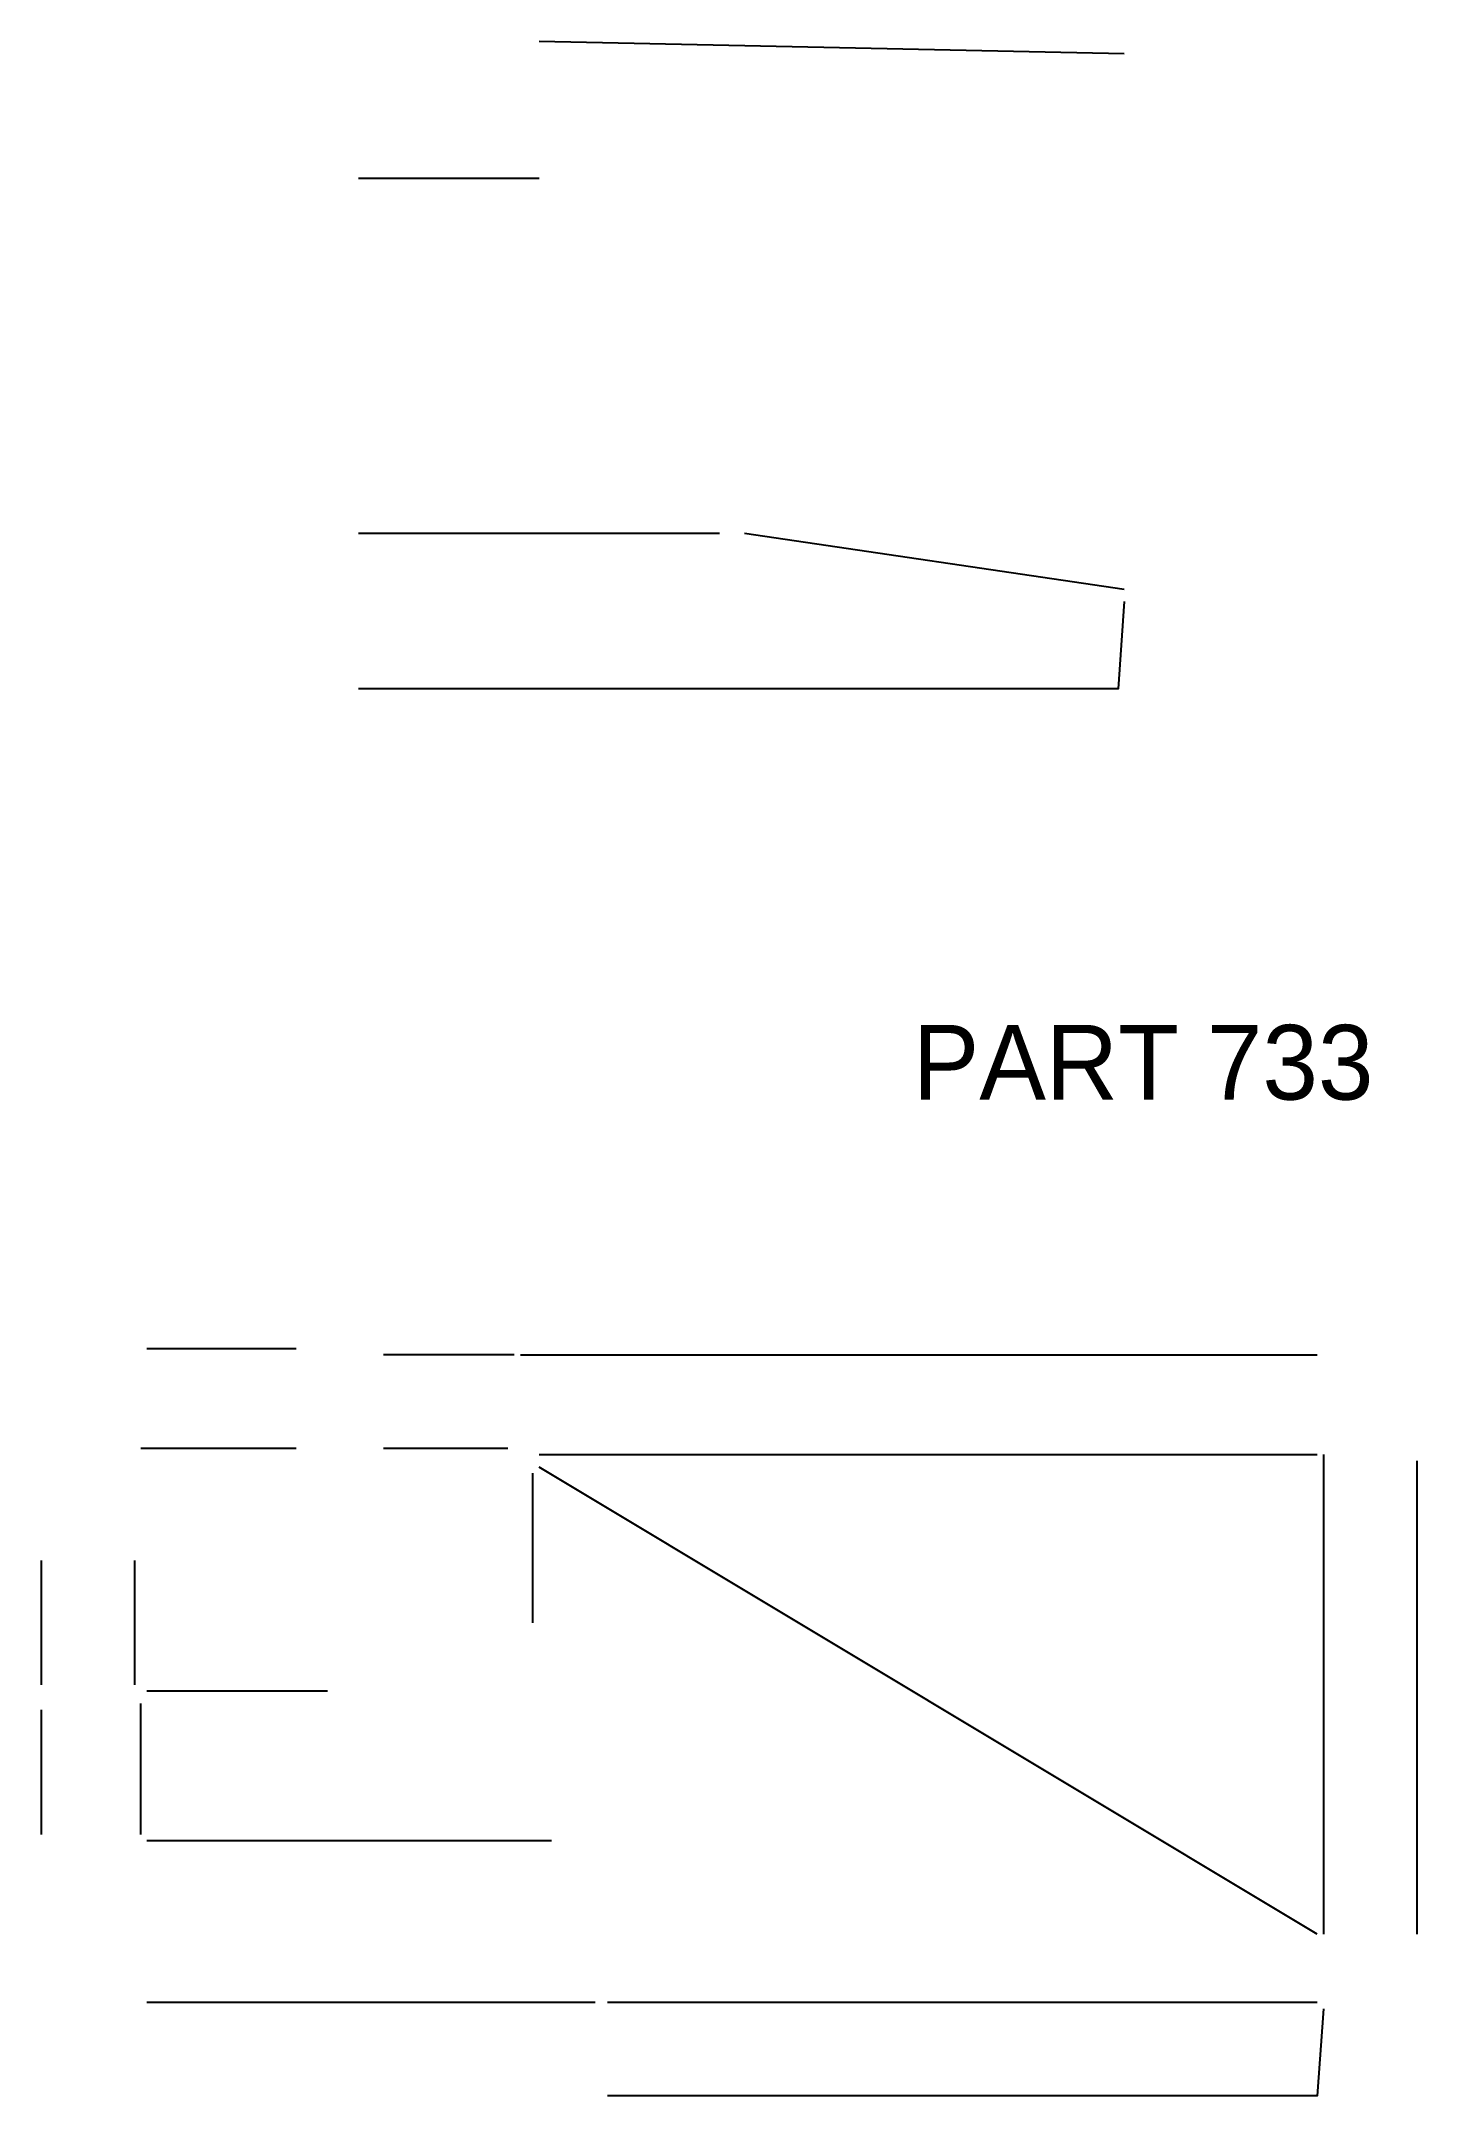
# Model space of a CAD drawing. Header units: millimetres. Extents: x 722 to 943, y 123 to 453.
import ezdxf

# ---------------------------------------------------------------- set-up
doc = ezdxf.new("R2010")
doc.units = ezdxf.units.MM
doc.layers.add('ANNOTATIONS', color=3, linetype='Continuous')
doc.layers.add('GEOMETRY', color=7, linetype='Continuous')

msp = doc.modelspace()

# ---------------------------------------------------------------- linework, layer by layer
at = {"layer": 'GEOMETRY'}
for points in [[(802, 453), (896, 451)], [(773, 431), (802, 431)], [(773, 374), (831, 374)], [(835, 374), (896, 365)], [(896, 363), (895, 349), (773, 349)], [(763, 243), (739, 243)], [(798, 242), (777, 242)], [(799, 242), (927, 242)], [(738, 227), (763, 227)], [(777, 227), (797, 227)], [(802, 226), (927, 226)], [(928, 226), (928, 149)], [(943, 225), (943, 149)], [(801, 199), (801, 223)], [(927, 149), (802, 224)], [(722, 209), (722, 189)], [(737, 209), (737, 189)], [(722, 185), (722, 165)], [(738, 165), (738, 186)], [(768, 188), (739, 188)], [(739, 164), (804, 164)], [(811, 138), (739, 138)], [(927, 138), (813, 138)], [(928, 137), (927, 123), (813, 123)]]:
    msp.add_lwpolyline(points, dxfattribs=at)

# ---------------------------------------------------------------- texts
at = {"layer": 'ANNOTATIONS'}
msp.add_text('PART 733', height=12, dxfattribs=at).set_placement((862, 283))

doc.saveas('drawing.dxf')
